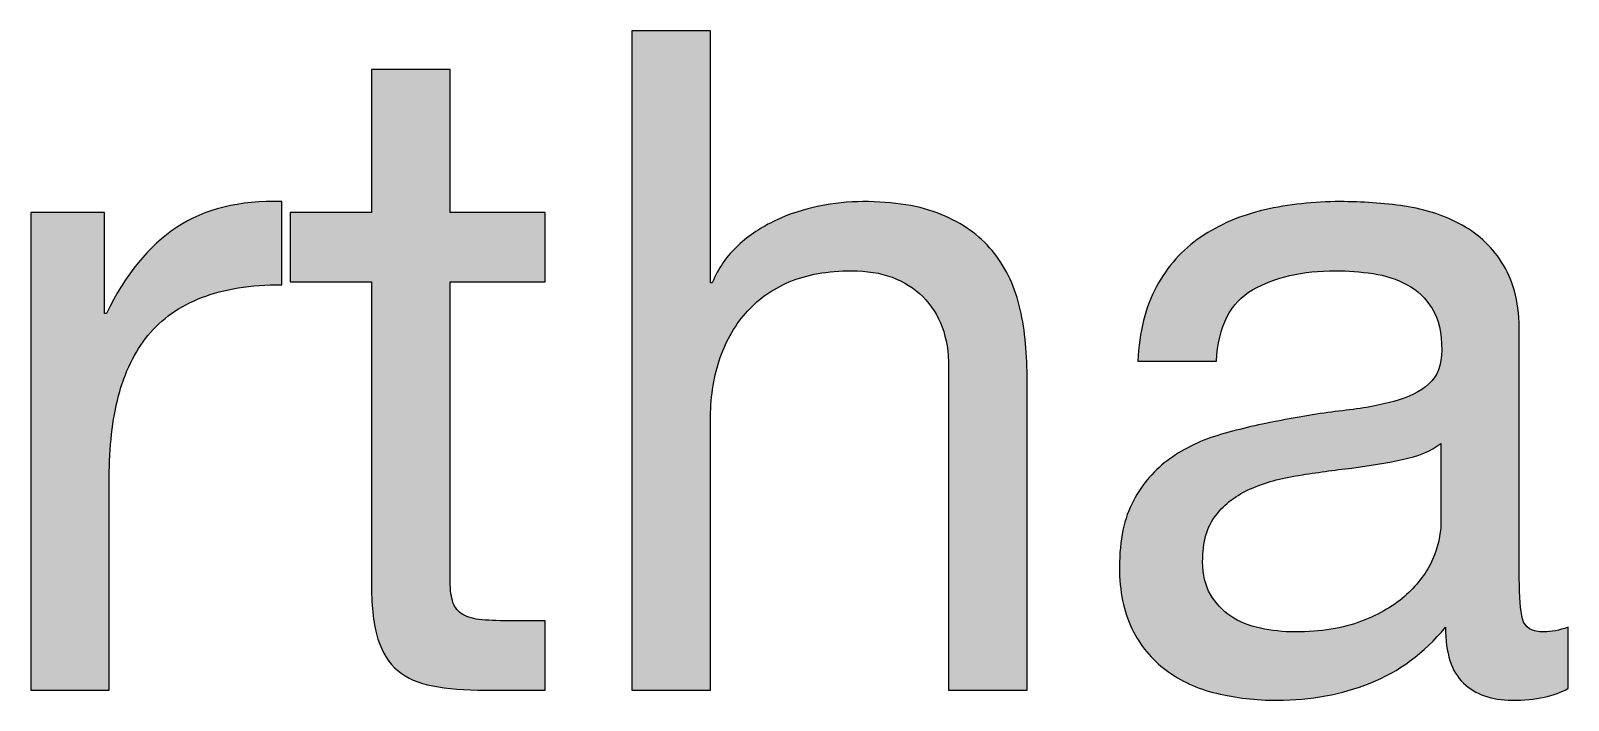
# Paper-space layout 'A1mask' of a CAD drawing. Extents: x 20 to 830, y 20 to 585.
# Drawn here: x 664.66 to 671.52, y 79.16 to 82.15 of the extents above; entities that cross this region are included whole.
import ezdxf
from ezdxf.enums import TextEntityAlignment as Align

# ---------------------------------------------------------------- set-up
doc = ezdxf.new("R2010")
doc.units = 0
doc.layers.get('0').update_dxf_attribs({"linetype": 'CONTINUOUS'})
doc.layers.get('Defpoints').update_dxf_attribs({"linetype": 'CONTINUOUS'})
doc.layers.add('JPP_Mask', color=7, linetype='CONTINUOUS')
doc.styles.add('JPP', font='arial.ttf')

# ---------------------------------------------------------------- blocks, each defined once
blk = doc.blocks.new('A1mask')
at = {"true_color": 0x004a91}
h = blk.add_hatch(color=154, dxfattribs=at)
edge = h.paths.add_edge_path()
edge.add_spline(control_points=[(652.697, 67.1509), (652.697, 67.1509), (652.697, 66.026), (652.697, 66.026), (652.697, 66.026), (652.705, 66.026), (652.705, 66.026), (652.7325, 66.0923), (652.7713, 66.1476), (652.8205, 66.1931), (652.8698, 66.2385), (652.9256, 66.2755), (652.9876, 66.3043), (653.0492, 66.3332), (653.1135, 66.3545), (653.1812, 66.3682), (653.2484, 66.382), (653.3138, 66.3886), (653.3767, 66.3886), (653.5168, 66.3886), (653.6338, 66.3697), (653.727, 66.3313), (653.8203, 66.2925), (653.896, 66.239), (653.9537, 66.1704), (654.011, 66.1017), (654.0517, 66.0198), (654.0749, 65.9252), (654.0986, 65.8305), (654.11, 65.7254), (654.11, 65.6099), (654.11, 65.6099), (654.11, 64.2092), (654.11, 64.2092), (654.11, 64.2092), (653.7601, 64.2092), (653.7601, 64.2092), (653.7601, 64.2092), (653.7601, 65.6511), (653.7601, 65.6511), (653.7601, 65.7832), (653.7213, 65.8873), (653.6446, 65.9645), (653.5675, 66.0411), (653.4619, 66.08), (653.3275, 66.08), (653.22, 66.08), (653.1273, 66.0634), (653.0492, 66.0303), (652.9711, 65.9976), (652.9057, 65.9507), (652.8537, 65.8901), (652.8011, 65.83), (652.7623, 65.759), (652.7363, 65.6781), (652.7098, 65.5971), (652.697, 65.5086), (652.697, 65.4125), (652.697, 65.4125), (652.697, 64.2092), (652.697, 64.2092), (652.697, 64.2092), (652.3467, 64.2092), (652.3467, 64.2092), (652.3467, 64.2092), (652.3467, 67.1509), (652.3467, 67.1509), (652.3467, 67.1509), (652.697, 67.1509), (652.697, 67.1509)], knot_values=[0, 0, 0, 0, 1, 1, 1, 2, 2, 2, 3, 3, 3, 4, 4, 4, 5, 5, 5, 6, 6, 6, 7, 7, 7, 8, 8, 8, 9, 9, 9, 10, 10, 10, 11, 11, 11, 12, 12, 12, 13, 13, 13, 14, 14, 14, 15, 15, 15, 16, 16, 16, 17, 17, 17, 18, 18, 18, 19, 19, 19, 20, 20, 20, 21, 21, 21, 22, 22, 22, 23, 23, 23, 23], degree=3, periodic=0)
h = blk.add_hatch(color=154, dxfattribs=at)
edge = h.paths.add_edge_path()
edge.add_spline(control_points=[(651.96, 66.3394), (651.96, 66.3394), (651.96, 66.0303), (651.96, 66.0303), (651.96, 66.0303), (651.5354, 66.0303), (651.5354, 66.0303), (651.5354, 66.0303), (651.5354, 64.7077), (651.5354, 64.7077), (651.5354, 64.6665), (651.5387, 64.6338), (651.5458, 64.6088), (651.5524, 64.5841), (651.5656, 64.5647), (651.5851, 64.551), (651.604, 64.5373), (651.631, 64.5288), (651.6651, 64.5245), (651.6996, 64.5202), (651.7441, 64.5183), (651.799, 64.5183), (651.799, 64.5183), (651.96, 64.5183), (651.96, 64.5183), (651.96, 64.5183), (651.96, 64.2092), (651.96, 64.2092), (651.96, 64.2092), (651.692, 64.2092), (651.692, 64.2092), (651.6012, 64.2092), (651.5235, 64.2154), (651.4591, 64.2277), (651.3948, 64.24), (651.3422, 64.2627), (651.3025, 64.2959), (651.2627, 64.3285), (651.2334, 64.3754), (651.2139, 64.436), (651.195, 64.4961), (651.1851, 64.5761), (651.1851, 64.675), (651.1851, 64.675), (651.1851, 66.0303), (651.1851, 66.0303), (651.1851, 66.0303), (650.8225, 66.0303), (650.8225, 66.0303), (650.8225, 66.0303), (650.8225, 66.3394), (650.8225, 66.3394), (650.8225, 66.3394), (651.1851, 66.3394), (651.1851, 66.3394), (651.1851, 66.3394), (651.1851, 66.9779), (651.1851, 66.9779), (651.1851, 66.9779), (651.5354, 66.9779), (651.5354, 66.9779), (651.5354, 66.9779), (651.5354, 66.3394), (651.5354, 66.3394), (651.5354, 66.3394), (651.96, 66.3394), (651.96, 66.3394)], knot_values=[0, 0, 0, 0, 1, 1, 1, 2, 2, 2, 3, 3, 3, 4, 4, 4, 5, 5, 5, 6, 6, 6, 7, 7, 7, 8, 8, 8, 9, 9, 9, 10, 10, 10, 11, 11, 11, 12, 12, 12, 13, 13, 13, 14, 14, 14, 15, 15, 15, 16, 16, 16, 17, 17, 17, 18, 18, 18, 19, 19, 19, 20, 20, 20, 21, 21, 21, 22, 22, 22, 22], degree=3, periodic=0)
h = blk.add_hatch(color=154, dxfattribs=at)
edge = h.paths.add_edge_path()
edge.add_spline(control_points=[(649.9941, 66.3394), (649.9941, 66.3394), (649.9941, 65.8901), (649.9941, 65.8901), (649.9941, 65.8901), (650.0026, 65.8901), (650.0026, 65.8901), (650.0874, 66.0634), (650.192, 66.1912), (650.3155, 66.2736), (650.4391, 66.3559), (650.5957, 66.3943), (650.7851, 66.3886), (650.7851, 66.3886), (650.7851, 66.0179), (650.7851, 66.0179), (650.645, 66.0179), (650.5257, 65.9985), (650.4267, 65.9602), (650.3278, 65.9219), (650.2483, 65.8655), (650.1877, 65.7912), (650.1276, 65.7174), (650.0836, 65.6274), (650.0561, 65.5214), (650.0287, 65.4158), (650.0149, 65.2942), (650.0149, 65.1569), (650.0149, 65.1569), (650.0149, 64.2092), (650.0149, 64.2092), (650.0149, 64.2092), (649.6646, 64.2092), (649.6646, 64.2092), (649.6646, 64.2092), (649.6646, 66.3394), (649.6646, 66.3394), (649.6646, 66.3394), (649.9941, 66.3394), (649.9941, 66.3394)], knot_values=[0, 0, 0, 0, 1, 1, 1, 2, 2, 2, 3, 3, 3, 4, 4, 4, 5, 5, 5, 6, 6, 6, 7, 7, 7, 8, 8, 8, 9, 9, 9, 10, 10, 10, 11, 11, 11, 12, 12, 12, 13, 13, 13, 13], degree=3, periodic=0)
h = blk.add_hatch(color=154, dxfattribs=at)
edge = h.paths.add_edge_path(flags=16)
edge.add_spline(control_points=[(655.7833, 65.2374), (655.7118, 65.2222), (655.637, 65.2099), (655.5584, 65.2), (655.4803, 65.1905), (655.4013, 65.1796), (655.3217, 65.1673), (655.2422, 65.155), (655.1707, 65.1347), (655.1073, 65.1072), (655.0444, 65.0797), (654.9928, 65.0409), (654.953, 64.9898), (654.9132, 64.9392), (654.8934, 64.8696), (654.8934, 64.782), (654.8934, 64.7243), (654.9047, 64.6755), (654.9284, 64.6357), (654.9516, 64.596), (654.9819, 64.5638), (655.0188, 64.5387), (655.0562, 64.5141), (655.0997, 64.4961), (655.1509, 64.4852), (655.2015, 64.4743), (655.2531, 64.4686), (655.3052, 64.4686), (655.4207, 64.4686), (655.5196, 64.4847), (655.602, 64.516), (655.6843, 64.5477), (655.7516, 64.5875), (655.8036, 64.6357), (655.8557, 64.6835), (655.8945, 64.7361), (655.9191, 64.7924), (655.9437, 64.8483), (655.956, 64.9013), (655.956, 64.951), (655.956, 64.951), (655.956, 65.3093), (655.956, 65.3093), (655.912, 65.2762), (655.8548, 65.2521), (655.7833, 65.2374)], knot_values=[0, 0, 0, 0, 1, 1, 1, 2, 2, 2, 3, 3, 3, 4, 4, 4, 5, 5, 5, 6, 6, 6, 7, 7, 7, 8, 8, 8, 9, 9, 9, 10, 10, 10, 11, 11, 11, 12, 12, 12, 13, 13, 13, 14, 14, 14, 15, 15, 15, 15], degree=3, periodic=0)
edge = h.paths.add_edge_path()
edge.add_spline(control_points=[(656.2737, 64.1638), (656.1828, 64.1638), (656.1108, 64.1894), (656.0573, 64.24), (656.0034, 64.2911), (655.9769, 64.374), (655.9769, 64.4895), (655.8808, 64.374), (655.7686, 64.2911), (655.6408, 64.24), (655.5135, 64.1894), (655.3752, 64.1638), (655.2271, 64.1638), (655.131, 64.1638), (655.0401, 64.1742), (654.9549, 64.195), (654.8697, 64.2154), (654.7949, 64.25), (654.7305, 64.2978), (654.6657, 64.346), (654.615, 64.4076), (654.5781, 64.4833), (654.5412, 64.5586), (654.5222, 64.6499), (654.5222, 64.7574), (654.5222, 64.8781), (654.5431, 64.977), (654.5843, 65.0537), (654.6254, 65.1309), (654.6794, 65.1934), (654.7471, 65.2412), (654.8143, 65.2894), (654.891, 65.3259), (654.9776, 65.3505), (655.0642, 65.3751), (655.1528, 65.396), (655.2436, 65.4125), (655.3397, 65.4315), (655.4311, 65.4461), (655.5172, 65.4556), (655.6039, 65.4651), (655.6801, 65.4788), (655.7459, 65.4968), (655.8121, 65.5148), (655.8642, 65.5408), (655.9026, 65.5749), (655.9409, 65.6094), (655.9603, 65.6596), (655.9603, 65.7254), (655.9603, 65.8021), (655.9461, 65.8641), (655.9172, 65.911), (655.8884, 65.9574), (655.851, 65.9933), (655.806, 66.0179), (655.7606, 66.0426), (655.7094, 66.0591), (655.6536, 66.0676), (655.5972, 66.0757), (655.5414, 66.08), (655.4865, 66.08), (655.3383, 66.08), (655.2148, 66.0516), (655.1158, 65.9952), (655.0169, 65.9389), (654.9634, 65.8324), (654.9549, 65.6762), (654.9549, 65.6762), (654.6046, 65.6762), (654.6046, 65.6762), (654.6103, 65.8078), (654.6377, 65.919), (654.6874, 66.0099), (654.7367, 66.1003), (654.8025, 66.1737), (654.8848, 66.23), (654.9672, 66.2863), (655.0623, 66.327), (655.1693, 66.3517), (655.2763, 66.3763), (655.389, 66.3886), (655.5073, 66.3886), (655.6034, 66.3886), (655.6985, 66.382), (655.7937, 66.3682), (655.8884, 66.3545), (655.974, 66.3261), (656.0512, 66.2835), (656.1279, 66.2409), (656.1894, 66.1813), (656.2363, 66.1046), (656.2831, 66.0274), (656.3063, 65.9275), (656.3063, 65.8035), (656.3063, 65.8035), (656.3063, 64.7077), (656.3063, 64.7077), (656.3063, 64.6253), (656.3111, 64.5647), (656.321, 64.5264), (656.3305, 64.4881), (656.3627, 64.4686), (656.4176, 64.4686), (656.4479, 64.4686), (656.4834, 64.4757), (656.5246, 64.4895), (656.5246, 64.4895), (656.5246, 64.2173), (656.5246, 64.2173), (656.4644, 64.1818), (656.3807, 64.1638), (656.2737, 64.1638)], knot_values=[0, 0, 0, 0, 1, 1, 1, 2, 2, 2, 3, 3, 3, 4, 4, 4, 5, 5, 5, 6, 6, 6, 7, 7, 7, 8, 8, 8, 9, 9, 9, 10, 10, 10, 11, 11, 11, 12, 12, 12, 13, 13, 13, 14, 14, 14, 15, 15, 15, 16, 16, 16, 17, 17, 17, 18, 18, 18, 19, 19, 19, 20, 20, 20, 21, 21, 21, 22, 22, 22, 23, 23, 23, 24, 24, 24, 25, 25, 25, 26, 26, 26, 27, 27, 27, 28, 28, 28, 29, 29, 29, 30, 30, 30, 31, 31, 31, 32, 32, 32, 33, 33, 33, 34, 34, 34, 35, 35, 35, 36, 36, 36, 37, 37, 37, 37], degree=3, periodic=0)
at = {"layer": 'Defpoints', "color": 154, "true_color": 0x004a91}
for points, knots in [([(652.697, 67.1509), (652.697, 67.1509), (652.697, 66.026), (652.697, 66.026), (652.697, 66.026), (652.705, 66.026), (652.705, 66.026), (652.7325, 66.0923), (652.7713, 66.1476), (652.8205, 66.1931), (652.8698, 66.2385), (652.9256, 66.2755), (652.9876, 66.3043), (653.0492, 66.3332), (653.1135, 66.3545), (653.1812, 66.3682), (653.2484, 66.382), (653.3138, 66.3886), (653.3767, 66.3886), (653.5168, 66.3886), (653.6338, 66.3697), (653.727, 66.3313), (653.8203, 66.2925), (653.896, 66.239), (653.9537, 66.1704), (654.011, 66.1017), (654.0517, 66.0198), (654.0749, 65.9252), (654.0986, 65.8305), (654.11, 65.7254), (654.11, 65.6099), (654.11, 65.6099), (654.11, 64.2092), (654.11, 64.2092), (654.11, 64.2092), (653.7601, 64.2092), (653.7601, 64.2092), (653.7601, 64.2092), (653.7601, 65.6511), (653.7601, 65.6511), (653.7601, 65.7832), (653.7213, 65.8873), (653.6446, 65.9645), (653.5675, 66.0411), (653.4619, 66.08), (653.3275, 66.08), (653.22, 66.08), (653.1273, 66.0634), (653.0492, 66.0303), (652.9711, 65.9976), (652.9057, 65.9507), (652.8537, 65.8901), (652.8011, 65.83), (652.7623, 65.759), (652.7363, 65.6781), (652.7098, 65.5971), (652.697, 65.5086), (652.697, 65.4125), (652.697, 65.4125), (652.697, 64.2092), (652.697, 64.2092), (652.697, 64.2092), (652.3467, 64.2092), (652.3467, 64.2092), (652.3467, 64.2092), (652.3467, 67.1509), (652.3467, 67.1509), (652.3467, 67.1509), (652.697, 67.1509), (652.697, 67.1509)], [0, 0, 0, 0, 1, 1, 1, 2, 2, 2, 3, 3, 3, 4, 4, 4, 5, 5, 5, 6, 6, 6, 7, 7, 7, 8, 8, 8, 9, 9, 9, 10, 10, 10, 11, 11, 11, 12, 12, 12, 13, 13, 13, 14, 14, 14, 15, 15, 15, 16, 16, 16, 17, 17, 17, 18, 18, 18, 19, 19, 19, 20, 20, 20, 21, 21, 21, 22, 22, 22, 23, 23, 23, 23]), ([(651.96, 66.3394), (651.96, 66.3394), (651.96, 66.0303), (651.96, 66.0303), (651.96, 66.0303), (651.5354, 66.0303), (651.5354, 66.0303), (651.5354, 66.0303), (651.5354, 64.7077), (651.5354, 64.7077), (651.5354, 64.6665), (651.5387, 64.6338), (651.5458, 64.6088), (651.5524, 64.5841), (651.5656, 64.5647), (651.5851, 64.551), (651.604, 64.5373), (651.631, 64.5288), (651.6651, 64.5245), (651.6996, 64.5202), (651.7441, 64.5183), (651.799, 64.5183), (651.799, 64.5183), (651.96, 64.5183), (651.96, 64.5183), (651.96, 64.5183), (651.96, 64.2092), (651.96, 64.2092), (651.96, 64.2092), (651.692, 64.2092), (651.692, 64.2092), (651.6012, 64.2092), (651.5235, 64.2154), (651.4591, 64.2277), (651.3948, 64.24), (651.3422, 64.2627), (651.3025, 64.2959), (651.2627, 64.3285), (651.2334, 64.3754), (651.2139, 64.436), (651.195, 64.4961), (651.1851, 64.5761), (651.1851, 64.675), (651.1851, 64.675), (651.1851, 66.0303), (651.1851, 66.0303), (651.1851, 66.0303), (650.8225, 66.0303), (650.8225, 66.0303), (650.8225, 66.0303), (650.8225, 66.3394), (650.8225, 66.3394), (650.8225, 66.3394), (651.1851, 66.3394), (651.1851, 66.3394), (651.1851, 66.3394), (651.1851, 66.9779), (651.1851, 66.9779), (651.1851, 66.9779), (651.5354, 66.9779), (651.5354, 66.9779), (651.5354, 66.9779), (651.5354, 66.3394), (651.5354, 66.3394), (651.5354, 66.3394), (651.96, 66.3394), (651.96, 66.3394)], [0, 0, 0, 0, 1, 1, 1, 2, 2, 2, 3, 3, 3, 4, 4, 4, 5, 5, 5, 6, 6, 6, 7, 7, 7, 8, 8, 8, 9, 9, 9, 10, 10, 10, 11, 11, 11, 12, 12, 12, 13, 13, 13, 14, 14, 14, 15, 15, 15, 16, 16, 16, 17, 17, 17, 18, 18, 18, 19, 19, 19, 20, 20, 20, 21, 21, 21, 22, 22, 22, 22]), ([(649.9941, 66.3394), (649.9941, 66.3394), (649.9941, 65.8901), (649.9941, 65.8901), (649.9941, 65.8901), (650.0026, 65.8901), (650.0026, 65.8901), (650.0874, 66.0634), (650.192, 66.1912), (650.3155, 66.2736), (650.4391, 66.3559), (650.5957, 66.3943), (650.7851, 66.3886), (650.7851, 66.3886), (650.7851, 66.0179), (650.7851, 66.0179), (650.645, 66.0179), (650.5257, 65.9985), (650.4267, 65.9602), (650.3278, 65.9219), (650.2483, 65.8655), (650.1877, 65.7912), (650.1276, 65.7174), (650.0836, 65.6274), (650.0561, 65.5214), (650.0287, 65.4158), (650.0149, 65.2942), (650.0149, 65.1569), (650.0149, 65.1569), (650.0149, 64.2092), (650.0149, 64.2092), (650.0149, 64.2092), (649.6646, 64.2092), (649.6646, 64.2092), (649.6646, 64.2092), (649.6646, 66.3394), (649.6646, 66.3394), (649.6646, 66.3394), (649.9941, 66.3394), (649.9941, 66.3394)], [0, 0, 0, 0, 1, 1, 1, 2, 2, 2, 3, 3, 3, 4, 4, 4, 5, 5, 5, 6, 6, 6, 7, 7, 7, 8, 8, 8, 9, 9, 9, 10, 10, 10, 11, 11, 11, 12, 12, 12, 13, 13, 13, 13]), ([(656.2737, 64.1638), (656.1828, 64.1638), (656.1108, 64.1894), (656.0573, 64.24), (656.0034, 64.2911), (655.9769, 64.374), (655.9769, 64.4895), (655.8808, 64.374), (655.7686, 64.2911), (655.6408, 64.24), (655.5135, 64.1894), (655.3752, 64.1638), (655.2271, 64.1638), (655.131, 64.1638), (655.0401, 64.1742), (654.9549, 64.195), (654.8697, 64.2154), (654.7949, 64.25), (654.7305, 64.2978), (654.6657, 64.346), (654.615, 64.4076), (654.5781, 64.4833), (654.5412, 64.5586), (654.5222, 64.6499), (654.5222, 64.7574), (654.5222, 64.8781), (654.5431, 64.977), (654.5843, 65.0537), (654.6254, 65.1309), (654.6794, 65.1934), (654.7471, 65.2412), (654.8143, 65.2894), (654.891, 65.3259), (654.9776, 65.3505), (655.0642, 65.3751), (655.1528, 65.396), (655.2436, 65.4125), (655.3397, 65.4315), (655.4311, 65.4461), (655.5172, 65.4556), (655.6039, 65.4651), (655.6801, 65.4788), (655.7459, 65.4968), (655.8121, 65.5148), (655.8642, 65.5408), (655.9026, 65.5749), (655.9409, 65.6094), (655.9603, 65.6596), (655.9603, 65.7254), (655.9603, 65.8021), (655.9461, 65.8641), (655.9172, 65.911), (655.8884, 65.9574), (655.851, 65.9933), (655.806, 66.0179), (655.7606, 66.0426), (655.7094, 66.0591), (655.6536, 66.0676), (655.5972, 66.0757), (655.5414, 66.08), (655.4865, 66.08), (655.3383, 66.08), (655.2148, 66.0516), (655.1158, 65.9952), (655.0169, 65.9389), (654.9634, 65.8324), (654.9549, 65.6762), (654.9549, 65.6762), (654.6046, 65.6762), (654.6046, 65.6762), (654.6103, 65.8078), (654.6377, 65.919), (654.6874, 66.0099), (654.7367, 66.1003), (654.8025, 66.1737), (654.8848, 66.23), (654.9672, 66.2863), (655.0623, 66.327), (655.1693, 66.3517), (655.2763, 66.3763), (655.389, 66.3886), (655.5073, 66.3886), (655.6034, 66.3886), (655.6985, 66.382), (655.7937, 66.3682), (655.8884, 66.3545), (655.974, 66.3261), (656.0512, 66.2835), (656.1279, 66.2409), (656.1894, 66.1813), (656.2363, 66.1046), (656.2831, 66.0274), (656.3063, 65.9275), (656.3063, 65.8035), (656.3063, 65.8035), (656.3063, 64.7077), (656.3063, 64.7077), (656.3063, 64.6253), (656.3111, 64.5647), (656.321, 64.5264), (656.3305, 64.4881), (656.3627, 64.4686), (656.4176, 64.4686), (656.4479, 64.4686), (656.4834, 64.4757), (656.5246, 64.4895), (656.5246, 64.4895), (656.5246, 64.2173), (656.5246, 64.2173), (656.4644, 64.1818), (656.3807, 64.1638), (656.2737, 64.1638)], [0, 0, 0, 0, 1, 1, 1, 2, 2, 2, 3, 3, 3, 4, 4, 4, 5, 5, 5, 6, 6, 6, 7, 7, 7, 8, 8, 8, 9, 9, 9, 10, 10, 10, 11, 11, 11, 12, 12, 12, 13, 13, 13, 14, 14, 14, 15, 15, 15, 16, 16, 16, 17, 17, 17, 18, 18, 18, 19, 19, 19, 20, 20, 20, 21, 21, 21, 22, 22, 22, 23, 23, 23, 24, 24, 24, 25, 25, 25, 26, 26, 26, 27, 27, 27, 28, 28, 28, 29, 29, 29, 30, 30, 30, 31, 31, 31, 32, 32, 32, 33, 33, 33, 34, 34, 34, 35, 35, 35, 36, 36, 36, 37, 37, 37, 37]), ([(655.7833, 65.2374), (655.7118, 65.2222), (655.637, 65.2099), (655.5584, 65.2), (655.4803, 65.1905), (655.4013, 65.1796), (655.3217, 65.1673), (655.2422, 65.155), (655.1707, 65.1347), (655.1073, 65.1072), (655.0444, 65.0797), (654.9928, 65.0409), (654.953, 64.9898), (654.9132, 64.9392), (654.8934, 64.8696), (654.8934, 64.782), (654.8934, 64.7243), (654.9047, 64.6755), (654.9284, 64.6357), (654.9516, 64.596), (654.9819, 64.5638), (655.0188, 64.5387), (655.0562, 64.5141), (655.0997, 64.4961), (655.1509, 64.4852), (655.2015, 64.4743), (655.2531, 64.4686), (655.3052, 64.4686), (655.4207, 64.4686), (655.5196, 64.4847), (655.602, 64.516), (655.6843, 64.5477), (655.7516, 64.5875), (655.8036, 64.6357), (655.8557, 64.6835), (655.8945, 64.7361), (655.9191, 64.7924), (655.9437, 64.8483), (655.956, 64.9013), (655.956, 64.951), (655.956, 64.951), (655.956, 65.3093), (655.956, 65.3093), (655.912, 65.2762), (655.8548, 65.2521), (655.7833, 65.2374)], [0, 0, 0, 0, 1, 1, 1, 2, 2, 2, 3, 3, 3, 4, 4, 4, 5, 5, 5, 6, 6, 6, 7, 7, 7, 8, 8, 8, 9, 9, 9, 10, 10, 10, 11, 11, 11, 12, 12, 12, 13, 13, 13, 14, 14, 14, 15, 15, 15, 15])]:
    blk.add_open_spline(points, degree=3, knots=knots, dxfattribs=at)
at = {"color": 7, "style": 'JPP'}
for tag, p in [('Client', (748, 120)), ('Project1', (748, 95)), ('Project2', (748, 87.5)), ('Project3', (748, 80)), ('Title1', (748, 62.5)), ('Title2', (748, 55)), ('Title3', (748, 47.5)), ('Status', (640, 12.5))]:
    blk.add_attdef(tag, text='', height=3.5, dxfattribs=at).set_placement(p, align=Align.MIDDLE_LEFT)
at = {"color": 2, "style": 'JPP'}
for tag, p in [('Scale', (667.5, 30)), ('Checked', (757.5, 30)), ('Drawn', (712.5, 30)), ('Date', (802.5, 30))]:
    blk.add_attdef(tag, text='', height=2, dxfattribs=at).set_placement(p, align=Align.MIDDLE_CENTER)
at = {"color": 6, "style": 'JPP'}
for tag, p in [('Ref', (730, 12.5)), ('DrgNo.', (772, 12.5))]:
    blk.add_attdef(tag, text='', height=4, dxfattribs=at).set_placement(p, align=Align.MIDDLE_LEFT)
blk.add_attdef('Rev', text='', height=4, dxfattribs=at).set_placement((806.2747, 12.5), align=Align.MIDDLE_CENTER)

psp = doc.layouts.new('A1mask')

# ---------------------------------------------------------------- block references
at = {"layer": 'JPP_Mask'}
psp.add_blockref('A1mask', (15, 15), dxfattribs=at)

doc.saveas('drawing.dxf')
